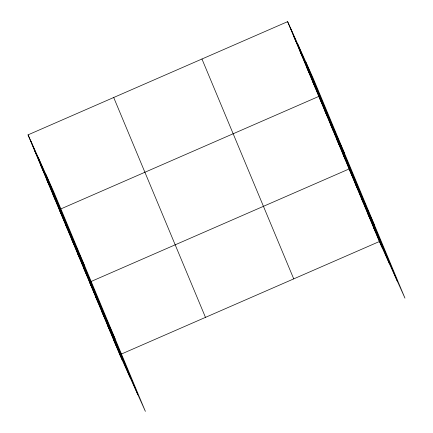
<?xml version="1.0" encoding="UTF-8"?>
<svg xmlns="http://www.w3.org/2000/svg" width="433" height="433" viewBox="0 0 433 433"><rect width="100%" height="100%" fill="white"/><g stroke="black" fill="none" stroke-linecap="round" stroke-linejoin="round"><path stroke-width="0.65" d="M28.037 134.863L53.605 191.483L145.38 411.35L119.817 354.73L28.037 134.863L287.62 21.65L313.183 78.27L404.963 298.137L379.395 241.517L287.62 21.65M61.08 208.82L318.823 96.402L344.392 153.028M119.817 354.73L379.395 241.517M293.861 36.599L296.41 42.239M300.101 51.554L302.651 57.194M306.342 66.503L308.891 72.143M312.583 81.453L315.132 87.093M324.88 110.913L327.429 116.553M330.936 125.424L333.486 131.064M336.993 139.94L339.542 145.575M343.055 154.451L345.599 160.086M374.675 225.582L349.112 168.962L89.528 282.175L115.091 338.795M355.168 183.473L357.712 189.113M361.225 197.984L363.769 203.624M367.281 212.495L369.825 218.135M373.338 227.006L375.882 232.645M34.277 149.813L36.827 155.452M40.518 164.767L43.067 170.407M46.764 179.717L49.308 185.356M53.005 194.666L55.548 200.306M59.245 209.615L84.808 266.241M65.302 224.126L67.846 229.766M71.358 238.643L73.902 244.277M77.415 253.153L79.959 258.793M83.472 267.664L86.015 273.304M95.585 296.686L98.134 302.326M101.641 311.197L104.191 316.837M107.698 325.708L110.247 331.348M113.755 340.219L116.304 345.859M305.59 61.448L397.364 281.315M297.763 44.112L389.538 263.978M290.17 27.29L381.944 247.156M201.957 59.012L293.731 278.874M113.7 97.501L205.475 317.367M46.006 174.661L137.781 394.528M38.18 157.325L129.954 377.192M30.586 140.503L122.36 360.37"/></g></svg>
